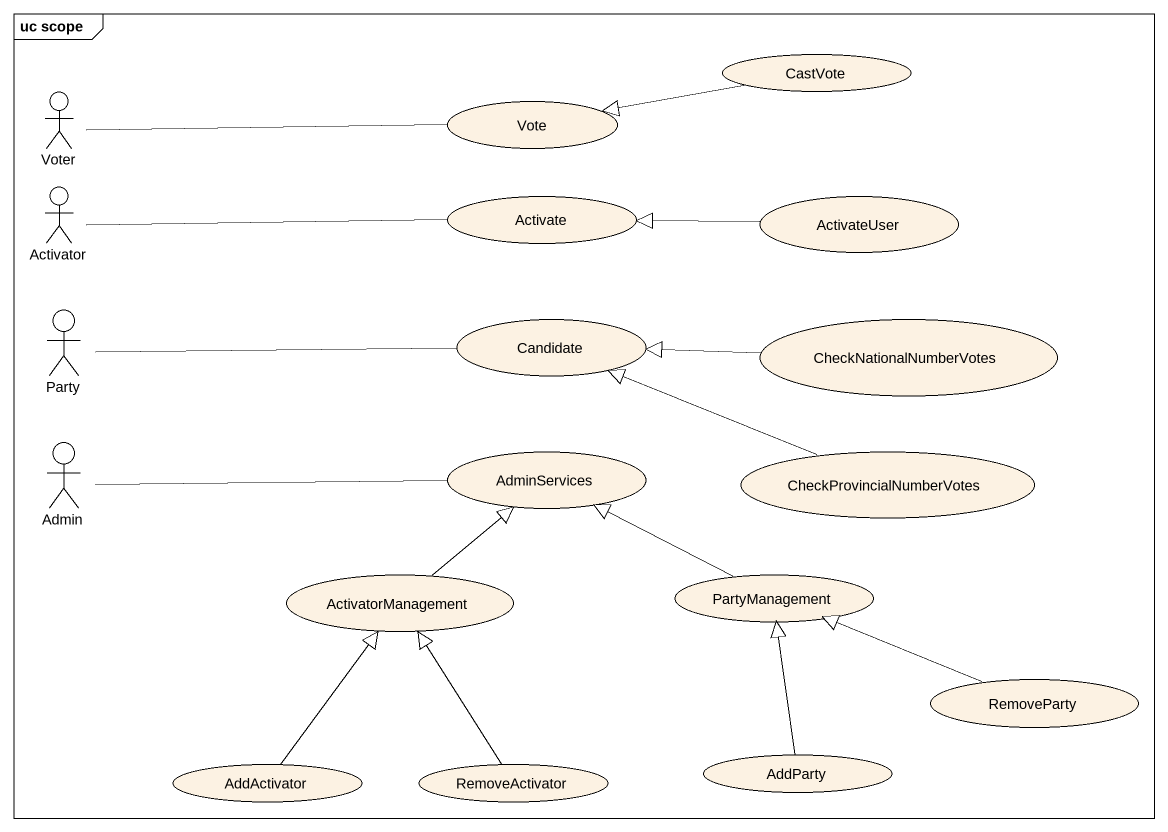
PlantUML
@startuml
mainframe uc scope
usecase CastVote
actor Voter
usecase Vote
actor Activator
usecase "Activate" as Activate_
usecase ActivateUser
actor Party
usecase Candidate
usecase CheckNationalNumberVotes
actor Admin
usecase AdminServices
usecase CheckProvincialNumberVotes
usecase ActivatorManagement
usecase PartyManagement
usecase RemoveParty
usecase AddActivator
usecase RemoveActivator
usecase AddParty
CastVote -left-|> Vote
Voter -right- Vote
Activator -right- Activate_
ActivateUser -left-|> Activate_
Party -right- Candidate
CheckNationalNumberVotes -left-|> Candidate
Admin -right- AdminServices
CheckProvincialNumberVotes -left-|> Candidate
ActivatorManagement -up-|> AdminServices
PartyManagement -left-|> AdminServices
RemoveParty -left-|> PartyManagement
AddActivator -up-|> ActivatorManagement
RemoveActivator -up-|> ActivatorManagement
AddParty -up-|> PartyManagement
@enduml
